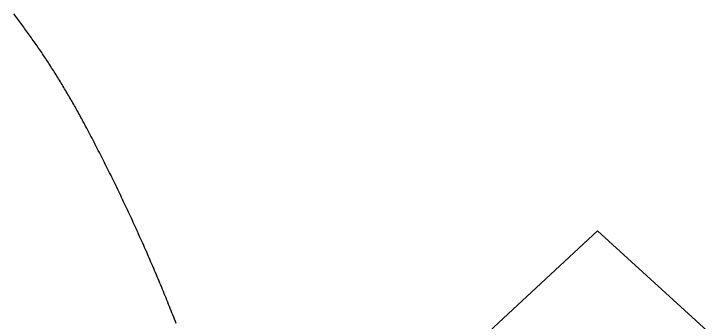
# Model space of a CAD drawing. Header units: metres. Extents: x -127 to 442, y -186 to 462.
# Drawn here: x 315.25 to 347.28, y 304.62 to 318.87 of the extents above; entities that cross this region are included whole.
import ezdxf

# ---------------------------------------------------------------- set-up
doc = ezdxf.new("R2010")
doc.units = ezdxf.units.M

msp = doc.modelspace()

# ---------------------------------------------------------------- linework, layer by layer
at = {"layer": 'road_1', "color": 7}
msp.add_lwpolyline([(347.282, 304.209), (342.221, 308.837), (328.944, 296.499)], dxfattribs=at)
at = {"layer": 'terrain_5', "color": 3}
msp.add_lwpolyline([(322.748, 304.554), (322.709, 304.653), (322.671, 304.751), (322.632, 304.85), (322.593, 304.948), (322.554, 305.047), (322.515, 305.145), (322.476, 305.243), (322.437, 305.341), (322.397, 305.439), (322.358, 305.537), (322.318, 305.635), (322.279, 305.733), (322.239, 305.831), (322.199, 305.929), (322.159, 306.027), (322.118, 306.125), (322.078, 306.222), (322.038, 306.32), (321.997, 306.418), (321.956, 306.515), (321.915, 306.613), (321.874, 306.71), (321.833, 306.808), (321.792, 306.905), (321.751, 307.002), (321.709, 307.1), (321.668, 307.197), (321.626, 307.294), (321.584, 307.391), (321.542, 307.488), (321.5, 307.585), (321.458, 307.682), (321.416, 307.779), (321.374, 307.876), (321.331, 307.973), (321.288, 308.069), (321.246, 308.166), (321.203, 308.263), (321.16, 308.359), (321.117, 308.456), (321.073, 308.552), (321.03, 308.649), (320.987, 308.745), (320.943, 308.842), (320.899, 308.938), (320.855, 309.034), (320.811, 309.13), (320.767, 309.226), (320.723, 309.322), (320.679, 309.418), (320.634, 309.514), (320.59, 309.61), (320.545, 309.706), (320.5, 309.802), (320.456, 309.897), (320.41, 309.993), (320.365, 310.089), (320.32, 310.184), (320.275, 310.28), (320.229, 310.375), (320.184, 310.471), (320.138, 310.566), (320.092, 310.661), (320.046, 310.756), (320, 310.852), (319.954, 310.947), (319.907, 311.042), (319.861, 311.137), (319.814, 311.232), (319.768, 311.326), (319.721, 311.421), (319.674, 311.516), (319.627, 311.611), (319.58, 311.705), (319.533, 311.8), (319.485, 311.894), (319.438, 311.989), (319.39, 312.083), (319.342, 312.178), (319.295, 312.272), (319.247, 312.366), (319.199, 312.46), (319.15, 312.554), (319.102, 312.648), (319.054, 312.742), (319.005, 312.836), (318.956, 312.93), (318.908, 313.024), (318.859, 313.118), (318.81, 313.211), (318.761, 313.305), (318.711, 313.399), (318.662, 313.492), (318.613, 313.586), (318.563, 313.679), (318.563, 313.679), (318.527, 313.746), (318.492, 313.814), (318.456, 313.881), (318.42, 313.948), (318.384, 314.015), (318.348, 314.082), (318.311, 314.149), (318.275, 314.216), (318.238, 314.282), (318.202, 314.349), (318.165, 314.416), (318.128, 314.482), (318.09, 314.549), (318.053, 314.615), (318.016, 314.681), (317.978, 314.748), (317.94, 314.814), (317.902, 314.88), (317.864, 314.946), (317.826, 315.012), (317.788, 315.077), (317.749, 315.143), (317.711, 315.209), (317.672, 315.274), (317.633, 315.34), (317.594, 315.405), (317.555, 315.47), (317.516, 315.536), (317.477, 315.601), (317.437, 315.666), (317.397, 315.731), (317.358, 315.796), (317.318, 315.861), (317.278, 315.925), (317.237, 315.99), (317.197, 316.055), (317.156, 316.119), (317.116, 316.183), (317.075, 316.248), (317.034, 316.312), (316.993, 316.376), (316.952, 316.44), (316.911, 316.504), (316.869, 316.568), (316.828, 316.632), (316.786, 316.696), (316.744, 316.759), (316.702, 316.823), (316.66, 316.886), (316.618, 316.95), (316.576, 317.013), (316.533, 317.076), (316.49, 317.139), (316.448, 317.202), (316.405, 317.265), (316.362, 317.328), (316.319, 317.391), (316.275, 317.453), (316.232, 317.516), (316.188, 317.578), (316.145, 317.641), (316.101, 317.703), (316.057, 317.765), (316.013, 317.827), (315.969, 317.889), (315.924, 317.951), (315.88, 318.013), (315.835, 318.075), (315.791, 318.136), (315.746, 318.198), (315.701, 318.259), (315.656, 318.32), (315.61, 318.382), (315.565, 318.443), (315.52, 318.504), (315.474, 318.565), (315.428, 318.626), (315.382, 318.686), (315.336, 318.747), (315.29, 318.808), (315.244, 318.868)], dxfattribs=at)

doc.saveas('drawing.dxf')
